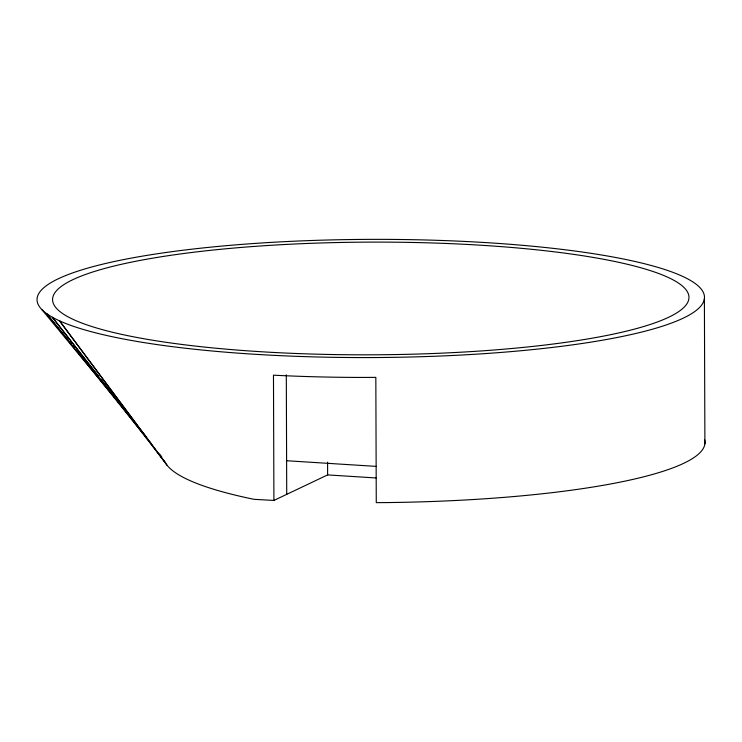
<?xml version="1.0" encoding="UTF-8"?>
<svg xmlns="http://www.w3.org/2000/svg" width="742" height="742" viewBox="0 0 742 742"><rect width="100%" height="100%" fill="white"/><g stroke="black" fill="none" stroke-linecap="round" stroke-linejoin="round"><path stroke-width="1.11" d="M98.816 376.5L52.339 317.251L165.123 462.368A381.935 67.633 -0.2 0 0 254.052 499.32L273.909 500.442L327.621 474.908L376.008 477.959M286.616 460.736L376.472 466.403M42.016 309.776L123.645 408.49M125.12 410.27L126.594 412.051M68.394 340.346L46.486 313.541L147.936 439.635M69.859 342.136L71.315 343.926M72.781 345.716L74.246 347.497M76.435 350.178L93.232 370.731M94.698 372.521L96.154 374.311M149.392 441.434L150.839 443.243M159.539 454.048L161.71 456.747M100.958 379.236L114.546 396.553M115.975 398.38L117.403 400.198M121.697 405.67L130.277 416.605M131.705 418.432L133.133 420.25M141.722 431.195L146.007 436.658M165.123 462.368L59.564 320.869L167.071 465.28M704.39 298.692A333.733 59.1 -0.2 0 1 197.279 349.538A333.733 59.1 -0.2 0 1 210.57 247.16A333.733 59.1 -0.2 0 1 704.39 298.692L704.9 443.827M327.584 462.155L327.621 474.908M286.31 374.803L286.727 494.348M273.909 500.442L273.473 375.164L277.054 375.359A333.733 59.1 -0.2 0 0 363.144 377.437L375.832 377.372L376.268 502.649L385.423 502.594A333.733 59.1 -0.2 0 0 704.687 439.96M198.949 346.477A318.216 56.355 -0.2 0 0 688.613 300.018A318.216 56.355 -0.2 0 0 224.678 248.895A318.216 56.355 -0.2 0 0 198.949 346.477"/></g></svg>
